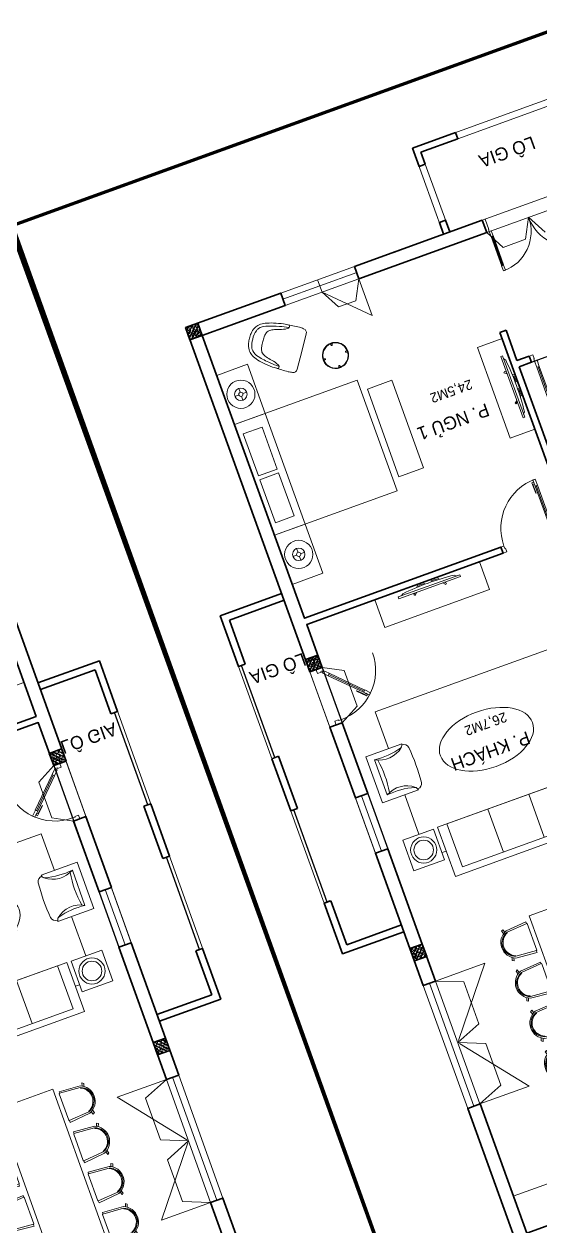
# Model space of a CAD drawing. Header units: metres. Extents: x 568336 to 569219, y 2065964 to 2066430.
# Drawn here: x 568605.21 to 568613.11, y 2066312.22 to 2066330.6 of the extents above; entities that cross this region are included whole.
import ezdxf

# ---------------------------------------------------------------- set-up
doc = ezdxf.new("R2010")
doc.units = ezdxf.units.M
for name, pattern in [('$AUDIT_BAD_LTYPE2', [0]), ('HIDDEN', [0.375, 0.25, -0.125]), ('HIDDEN2', [0.1875, 0.125, -0.0625])]:
    doc.linetypes.add(name, pattern=pattern)
doc.layers.get('0').update_dxf_attribs({"linetype": 'CONTINUOUS'})
doc.layers.get('DEFPOINTS').update_dxf_attribs({"linetype": 'CONTINUOUS'})
for name, color, linetype, lineweight in [('-DIM', 9, 'CONTINUOUS', 13), ('-DOOR', 137, 'CONTINUOUS', 9), ('-FURNITURE', 46, 'CONTINUOUS', 9), ('-HATCH', 8, 'CONTINUOUS', 5), ('-LINE1', 7, 'CONTINUOUS', 18), ('-LINE2', 252, 'CONTINUOUS', 9), ('-STEEL1', 1, 'CONTINUOUS', 35), ('-WALL', 4, 'CONTINUOUS', 35), ('TEXT25', 2, 'CONTINUOUS', 13)]:
    doc.layers.add(name, color=color, linetype=linetype, lineweight=lineweight)
for name, color, linetype in [('-HATCH CONCRETE', 54, 'CONTINUOUS'), ('APOLIC', 7, 'CONTINUOUS'), ('LoLK', 6, 'CONTINUOUS'), ('TIMDUONG', 1, 'CONTINUOUS')]:
    doc.layers.add(name, color=color, linetype=linetype)
doc.styles.add('SVN_AVO_thuong', font='')
doc.styles.add('T1', font='', dxfattribs={"height": 200})
doc.styles.get('SVN_AVO_thuong').set_extended_font_data('SVN-Avo')
doc.styles.get('T1').set_extended_font_data('VNgeometric Light')

# ---------------------------------------------------------------- blocks, each defined once
blk = doc.blocks.new('1800X2000')
at = {"layer": '-FURNITURE'}
blk.add_line((325497.3064970744, 17765.29446492715), (325497.3064973904, 19565.2944651944), dxfattribs=at)
for points in [[(323997.3057774993, 19565.2944651944), (325997.3064971831, 19565.2944651944), (325997.3064971831, 17765.29446484288), (323997.3057774993, 17765.29446484288)], [(325612.9490047574, 19390.79434491032), (325919.0064973457, 19390.79434491032), (325919.0064973457, 18691.29434485664), (325612.9490047574, 18691.29434485664)], [(325612.9490046239, 18629.79434491026), (325919.0064972151, 18629.79434491026), (325919.0064972151, 17946.79434485664), (325612.9490046239, 17946.79434485664)]]:
    blk.add_lwpolyline(points, close=True, dxfattribs=at)
blk = doc.blocks.new('XR.MB.LM123$0$tvi 1')
blk.add_lwpolyline([(28.54445810673496, -2.291926648467779e-10), (28.54445810673496, -999.9999999999964), (-7.275957614183426e-12, -1000), (0, 0)], close=True)
for points in [[(28.54445810680045, -50.31958968611434), (52.37372755713295, -80.86315460130209)], [(-24.09820395050338, -235.5599978379832), (-39.09879504836863, -251.7939635238108)], [(0, -284.7849796677438), (-39.09879504836863, -251.7939635238108)], [(0, -255.9952397129928), (-24.09820395050338, -235.5599978379832)], [(69.66229681991535, -315.0836646851385), (111.1934016081432, -350.2927865858655), (111.193401608034, -649.712917566063), (69.68611289083492, -684.9110379843005)], [(89.09002233762294, -445.7449799550195), (89.09002233762294, -359.9578938602899), (70.91298945683957, -344.6203678706661)], [(89.09002233762294, -445.7449799550195), (73.49991829216015, -445.7449799550232)], [(0, -715.2150203320198), (-39.09879504836863, -748.2060364759491)], [(89.09002233768115, -554.2550200447404), (89.09002233773936, -640.0421061392371), (70.91298945678864, -655.3796321293303)], [(89.09002233768115, -554.2550200447404), (73.49991829216015, -554.2550200447404)], [(-24.09820395050338, -764.4400021620095), (-39.09879504836863, -748.2060364759491)], [(0, -744.004760287), (-24.09820395050338, -764.4400021620095)], [(28.54445810674224, -949.680410313882), (52.37372755713295, -919.1368453984578)]]:
    blk.add_lwpolyline(points)
blk.add_arc((-4025.16618952866, -499.9999999999964), 4099.025185406737, 354.1310878512652, 5.868912148527433)
blk = doc.blocks.new('*U152')
at = {"linetype": '$AUDIT_BAD_LTYPE2'}
for p, q in [((70, 100), (70, 699.9999999999982)), ((90, 699.9999999999982), (90, 100))]:
    blk.add_line(p, q, dxfattribs=at)
for points in [[(50, 699.9999999999982), (90, 699.9999999999982), (90, 799.9999999999982), (50, 799.9999999999982), (50, 699.9999999999982)], [(50, 702.9059272893337), (50, 100)], [(50, 100), (90, 100), (90, 0), (50, 0), (50, 100)]]:
    blk.add_lwpolyline(points)
for points in [[(118.2698876160139, 594.5156181119073), (118.2698876160139, 764.1349438079906), (90, 764.1349438079906), (90, 735.8650561920058), (112.6159100928053, 735.8650561920058), (112.6159100928053, 594.5156181119073)], [(0, 0), (50, 0), (50, -40), (60, -40), (60, -99.99999999999272), (0, -99.99999999999272)], [(899.9999999999982, 1.3252863207713e-28), (849.9999999999982, 1.3252863207713e-28), (849.9999999999982, -40.00000000000001), (839.9999999999982, -40.00000000000001), (839.9999999999982, -99.99999999999272), (899.9999999999982, -99.99999999999272)]]:
    blk.add_lwpolyline(points, close=True)
at = {"linetype": '$AUDIT_BAD_LTYPE2', "ltscale": 0.3}
blk.add_arc((50, 0), 799.9999999999982, 0, 90, dxfattribs=at)
blk = doc.blocks.new('ghe 400')
blk.add_wipeout([(-230.18867924437518, 7.547169807400223), (-200.0000000009204, 309.4339622607183), (-194.44181669050522, 322.2332054417873), (-188.77143577672973, 333.36406349605613), (-230.1886792450075, 347.1698113182533), (-215.09433962401909, 369.81132075100254), (-175.84824801372565, 354.11288410781253), (-147.27426522626547, 387.0010055543705), (-125.46553694424324, 404.94054309733156), (-96.60556802359702, 422.40516945156014), (-61.06395139734923, 436.467637745561), (-31.892588169287592, 442.9389499862957), (1.810754054732115, 445.3084971378314), (25.363171995651783, 443.81574772336876), (48.970076927283344, 439.66838338456614), (69.6070613605525, 433.74376242779385), (91.94279312028607, 424.6786215899938), (114.72942051153655, 412.1693786348003), (126.97826376540934, 403.84447503656156), (140.4397397866892, 393.1503139008121), (154.96338411631473, 379.40719171667274), (166.56400400887833, 366.3365674004458), (175.84824801407558, 354.112884106969), (215.09433962563503, 369.81132075311143), (230.1886792474677, 347.16981131783086), (188.77143577876745, 333.36406349436857), (199.99999996751967, 309.4339623510041), (222.6415094349827, 7.547169807123282), (199.4339622647642, 7.547169809166917), (194.61095721848824, -2.599335857667029e-09), (-194.61095721648053, -4.5497472456190735e-09), (-198.27631863994839, 1.5992463081383903), (-199.4339622650075, 7.5471698091935195)]).dxf.layer = '-LINE2'
at = {"layer": '-FURNITURE', "linetype": 'Continuous'}
for points in [[(-175.8482480105013, 354.1128841089085), (-215.0943396259099, 369.8113207584247), (-230.1886792462319, 347.1698113204911), (-188.7714357730001, 333.3640634976327)], [(175.8482480142266, 354.1128841126338), (215.0943396259099, 369.8113207528368), (230.1886792462319, 347.1698113223538), (188.7714357785881, 333.3640634929761)], [(-199.4339622668922, 7.54716981202364), (-230.1886792425066, 7.547169807367027), (-199.9999999981374, 309.4339622640982)], [(-177.3584905620664, 301.8867924520746), (-169.8113207574934, 301.8867924520746)], [(-177.3584905620664, 301.8867924520746), (-169.8113207574934, 301.8867924520746)], [(177.358490569517, 301.8867924520746), (169.8113207556307, 301.8867924539372)], [(222.6415094323456, 7.547169811092317), (199.9999999962747, 309.4339622640982)], [(199.4339622631669, 7.547169807367027), (222.6415094323456, 7.547169811092317)]]:
    blk.add_lwpolyline(points, dxfattribs=at)
blk.add_lwpolyline([(177.358490569517, 301.8867924520746), (199.5969537682831, 5.373949736356735, -0.4363134021215077), (194.6109572146088, -9.313225746154785e-10), (-194.6109572183341, -2.793967723846436e-09, -0.4363134021215077), (-199.5969537720084, 5.373949742875993), (-177.3584905620664, 301.8867924520746)], format="xyb", dxfattribs=at)
for centre, radius, start, end in [((3.725290298461914e-09, 230.1886792453006), 215.1274386989701, 21.61477901766715, 158.3852210815501), ((-1.862645149230957e-09, 243.5072142081335), 186.7196008241607, 18.21955213301437, 161.7804477656144), ((9.313225746154785e-09, 231.4543435731903), 183.8385555632603, 22.52715178835513, 157.4728481623555)]:
    blk.add_arc(centre, radius, start, end, dxfattribs=at)
blk = doc.blocks.new('ghee')
at = {"layer": '-DIM', "xscale": -0.9999999999999998, "rotation": 179.9999999999999}
blk.add_blockref('ghe 400', (-9.48268585652113, -100.0000000018626), dxfattribs=at)
blk = doc.blocks.new('ban6c 1100x2000')
at = {"layer": '-LINE1', "xscale": 1.104166666672837, "yscale": 1.104166666672837, "zscale": 1.104166666672837, "rotation": 270}
blk.add_blockref('ghee', (-359.8814298537036, -244.637132326694), dxfattribs=at)
at = {"layer": '-FURNITURE'}
blk.add_lwpolyline([(-399.9999999999709, -550.0000000526197), (500.0000000000291, -550), (500, 2050.00000002631), (-400, 2049.99999997369)], close=True, dxfattribs=at)
at = {"layer": '-LINE1', "yscale": 1.104166666672837, "zscale": 1.104166666672837}
for p, xscale, rotation in [((-359.8814298518118, 1717.862867674732), 1.104166666672837, 270), ((459.8814298518118, 1717.862867674732), -1.104166666672837, 90), ((-359.8814298518118, 1063.696201006533), 1.104166666672837, 270), ((459.8814298518118, 1063.696201006533), -1.104166666672837, 90), ((-359.8814298537036, 409.5295343415055), 1.104166666672837, 270), ((459.8814298537036, 409.5295343415055), -1.104166666672837, 90), ((459.8814298537036, -244.637132326694), -1.104166666672837, 90)]:
    blk.add_blockref('ghee', p, dxfattribs=dict(at, xscale=xscale, rotation=rotation))
blk = doc.blocks.new('ghe11asdsdsdsd')
at = {"layer": '-FURNITURE', "ltscale": 5}
for p, q in [((-454.1512245237245, 641.9073886275291), (-454.093361600535, -60.42008052262099)), ((446.9845405295782, 642.5119281820953), (445.2090906954836, -59.49456913078757)), ((339.4434767446655, 74.7769195077999), (-347.9447826922697, 73.86721415390639)), ((445.2090906954836, -59.49456913078757), (-454.093361600535, -60.42008052262099))]:
    blk.add_line(p, q, dxfattribs=at)
for centre, radius, start, end in [((-329.6609394550032, 640.4347183164282), 102.5030657496747, 97.790878171796, 180.4720192216976), ((13.76703277978231, -3057.035900902003), 3815.794779152998, 85.15051378916075, 95.37323135559144), ((322.4963123202615, 643.5363927781655), 102.5030657496747, 359.5521671507362, 82.23330821456577), ((-556.8192392717756, 172.0380743239075), 480.9551723817158, 73.62802494144414, 77.67439557183955), ((-435.3449582978792, 585.5188594441861), 49.99999999999999, 17.29045382422632, 73.62802494144414), ((-752.7215750947944, 311.3200961878028), 469.2846926992153, 329.6029749418909, 39.82713105222346), ((-1717.077797784907, 235.4868877488407), 1378.639231958857, 353.2676599931669, 15.34770349738529), ((744.7327549548354, 311.2790322922665), 469.2468948897888, 140.0381535895592, 210.2652298418676), ((1708.833027020766, 233.2264510887835), 1378.526022415482, 164.5192846221356, 186.6002375866197), ((428.017340289487, 586.1773279104382), 49.99999999999999, 106.2083736517696, 162.5459446768903), ((548.310481298744, 172.35137315467), 480.9551723817158, 102.1620030057203, 106.2083736517696), ((-1.445652381749824, -1576.057105405802), 1730.279692069412, 79.6029490361376, 100.5814174655623)]:
    blk.add_arc(centre, radius, start, end, dxfattribs=at)
blk = doc.blocks.new('GHE600')
at = {"layer": '-FURNITURE'}
for p, q in [((269949.5421851056, 8709.741290517763), (270649.5421851056, 8709.74129051782)), ((269949.5421851289, 8043.074623851076), (270649.5421851289, 8043.074623851135))]:
    blk.add_line(p, q, dxfattribs=at)
for points in [[(270145.5337149384, 9594.84705863762), (270145.5337150262, 10094.84705863762), (270645.5337150262, 10094.84705854984), (270645.5337149384, 9594.847058549843)], [(269849.5421851288, 9526.40795718442), (270649.5421851288, 9526.407957184478), (270649.5421851639, 7226.407957184478), (269849.5421851639, 7226.40795718442)], [(269949.5421851288, 9376.40795718442), (270649.5421851288, 9376.407957184478), (270649.5421851639, 7376.407957184478), (269949.5421851639, 7376.40795718442)], [(270145.5337145109, 7157.96885590817), (270145.5337144231, 6657.96885590817), (270645.5337144231, 6657.968855820392), (270645.5337145109, 7157.968855820392)]]:
    blk.add_lwpolyline(points, close=True, dxfattribs=at)
at = {"layer": '-FURNITURE', "elevation": -1.348764000838661e-08}
for points in [[(271286.9253059005, 9830.321753277356), (270645.53371498, 9832.18215255058)], [(272037.8126997925, 6909.345592938189), (272633.6221192031, 6907.537773812626), (272633.6585346201, 9823.095600669185), (272037.874818299, 9826.334833337169)], [(270262.0588059474, 9594.847058617102), (270262.0583521723, 9526.40795718442)], [(270262.0260181179, 7226.40795718439), (270262.0255643428, 7157.968855887651)], [(270645.5337144685, 6916.624135324557), (271286.6504318018, 6913.272511655086)]]:
    blk.add_lwpolyline(points, dxfattribs=at)
at = {"layer": '-FURNITURE'}
for centre, radius in [((270395.5337149822, 9844.847058593674), 200), ((270395.5337149822, 9844.847058593674), 150), ((270395.5337144671, 6907.968855864223), 200), ((270395.5337144671, 6907.968855864223), 150)]:
    blk.add_circle(centre, radius, dxfattribs=at)
at = {"layer": '-FURNITURE', "extrusion": (0, 0, -1)}
blk.add_ellipse((271661.9002663364, 8365.294462872116), major_axis=(3.669220623812561e-13, 749.5763598198391), ratio=0.5899940615450746, dxfattribs=at)
at = {"layer": '-FURNITURE', "zscale": 0.83397927038413}
for p, xscale, yscale, rotation in [((271659.4476334748, 10145.29901697894, -5.948631914765009e-09), 0.83397927038413, 0.83397927038413, 179.9447021404027), ((271659.4476334748, 6607.516897389956, -5.948631914765009e-09), -0.8339792703841301, 0.8339792703841301, 0.05529785959737722)]:
    blk.add_blockref('ghe11asdsdsdsd', p, dxfattribs=dict(at, xscale=xscale, yscale=yscale, rotation=rotation))
blk = doc.blocks.new('*U18')
at = {"linetype": '$AUDIT_BAD_LTYPE2'}
for p, q in [((70, 100), (69.99999999999999, 599.9999999999982)), ((89.99999999999999, 599.9999999999982), (90, 100))]:
    blk.add_line(p, q, dxfattribs=at)
for points in [[(49.99999999999999, 599.9999999999982), (89.99999999999999, 599.9999999999982), (89.99999999999999, 699.9999999999982), (49.99999999999999, 699.9999999999982), (49.99999999999999, 599.9999999999982)], [(49.99999999999999, 602.9059272893337), (50, 100)], [(50, 100), (90, 100), (90, 0), (50, 0), (50, 100)]]:
    blk.add_lwpolyline(points)
for points in [[(118.2698876160139, 494.5156181119073), (118.2698876160139, 664.1349438079906), (89.99999999999999, 664.1349438079906), (89.99999999999999, 635.8650561920058), (112.6159100928053, 635.8650561920058), (112.6159100928053, 494.5156181119073)], [(0, 0), (50, 0), (50, -40), (60, -40), (60, -100.0001724930698), (0, -100.0001724930698)], [(799.9999999999982, 7.105427357601134e-15), (749.9999999999982, 7.105427357601134e-15), (749.9999999999982, -40), (739.9999999999982, -40), (739.9999999999982, -100.0001724930698), (799.9999999999982, -100.0001724930698)]]:
    blk.add_lwpolyline(points, close=True)
at = {"linetype": '$AUDIT_BAD_LTYPE2', "ltscale": 0.3}
blk.add_arc((50, 0), 699.9999999999982, 0, 90, dxfattribs=at)
blk = doc.blocks.new('*U245')
for points in [[(21.73011238398614, 627.6337999295927), (21.73011238398614, 797.2531256256759), (50.00000000000001, 797.2531256256759), (50.00000000000001, 768.9832380096911), (27.38408990719474, 768.9832380096911), (27.38408990719474, 627.6337999295927)], [(0, 0), (50, 0), (50, -40), (60, -40), (60, -245.9999999543969), (0, -245.9999999543969)], [(1721.999999998998, 0), (1671.999999998998, 0), (1671.999999998998, -40), (1661.999999998998, -40), (1661.999999998998, -245.9999999543969), (1721.999999998998, -245.9999999543969)]]:
    blk.add_lwpolyline(points, close=True)
for points in [[(50.00000000000001, 733.1181818176835), (90.00000000000003, 733.1181818176835), (90.00000000000003, 833.1181818176835), (50.00000000000001, 833.1181818176835), (50.00000000000001, 733.1181818176835)], [(50.00000000000001, 736.0241091070191), (50, 100)], [(1671.999999998998, 688.881818181314), (1631.999999998998, 688.881818181314), (1631.999999998998, 788.881818181314), (1671.999999998998, 788.881818181314), (1671.999999998998, 688.881818181314)], [(1671.999999998998, 691.7877454706495), (1671.999999998998, 100)], [(50, 100), (90, 100), (90, 0), (50, 0), (50, 100)], [(1671.999999998998, 100), (1631.999999998998, 100), (1631.999999998998, 0), (1671.999999998998, 0), (1671.999999998998, 100)]]:
    blk.add_lwpolyline(points)
at = {"ltscale": 0.3}
for points in [[(883.1181818176836, 0, 0.4142135623730951), (50, 833.1181818176835, 0.4142135623730951)], [(883.1181818176838, 0, -0.4142135623730951), (1671.999999998998, 788.8818181813142, -0.4142135623730951)]]:
    blk.add_lwpolyline(points, format="xyb", dxfattribs=at)
at = {"layer": 'APOLIC', "linetype": '$AUDIT_BAD_LTYPE2'}
for p, q in [((70, 100), (70.00000000000003, 733.1181818176835)), ((90.00000000000003, 733.1181818176835), (90, 100)), ((1631.999999998998, 688.881818181314), (1631.999999998998, 100)), ((1651.999999998998, 100), (1651.999999998998, 688.881818181314))]:
    blk.add_line(p, q, dxfattribs=at)
blk = doc.blocks.new('*U210')
at = {"linetype": '$AUDIT_BAD_LTYPE2'}
for p, q in [((134.8528137423857, 56.56854249492379), (559.116882454313, 480.832611206851)), ((573.2590180780439, 466.69047558312), (148.9949493661167, 42.42640687119284))]:
    blk.add_line(p, q, dxfattribs=at)
for points in [[(544.974746830582, 494.9747468305819), (573.2590180780439, 466.69047558312), (643.9696961966987, 537.4011537017748), (615.6854249492368, 565.6854249492367), (544.974746830582, 494.9747468305819)], [(547.0295477225062, 497.0295477225062), (120.7106781186548, 70.71067811865474)], [(120.7106781186548, 70.71067811865474), (148.9949493661167, 42.42640687119284), (78.2842712474619, -28.2842712474619), (50, 0), (120.7106781186548, 70.71067811865474)]]:
    blk.add_lwpolyline(points)
for points in [[(518.6601255723684, 372.1119246041146), (638.5991009923586, 492.0509000241046), (618.6092717556935, 512.0407292607696), (598.6194425190491, 492.0509000241252), (614.6113059083771, 476.0590366347973), (514.6621597250313, 376.1098904514517)], [(0, 0), (50, 0), (50, -40), (60, -40), (60, -99.99999999999272), (0, -99.99999999999272)], [(899.9999999999982, 1.3252863207713e-28), (849.9999999999982, 1.3252863207713e-28), (849.9999999999982, -40.00000000000001), (839.9999999999982, -40.00000000000001), (839.9999999999982, -99.99999999999272), (899.9999999999982, -99.99999999999272)]]:
    blk.add_lwpolyline(points, close=True)
at = {"linetype": '$AUDIT_BAD_LTYPE2', "ltscale": 0.3}
blk.add_arc((50, 0), 799.9999999999982, 0, 90, dxfattribs=at)
blk = doc.blocks.new('12PLMP12')
at = {"color": 0, "linetype": 'ByBlock'}
for p, q in [((-1.25, 0), (-3.75, 0)), ((0, 1.25), (0, 3.75)), ((1.25, 0), (3.75, 0)), ((0, -1.25), (0, -3.75))]:
    blk.add_line(p, q, dxfattribs=at)
for radius in [8.5, 3.75, 1.25]:
    blk.add_circle((0, 0), radius, dxfattribs=at)
blk = doc.blocks.new('A$C7D524948')
at = {"layer": '-FURNITURE'}
for points in [[(-1.862645149230957e-09, 824.9500000011176, 0.02374928999430728), (-77.15000000130385, 820, 0.1110396266945436), (-175.0999999996275, 786.1500000022352, 0.08516816991690027), (-234.9500000011176, 733.25, 0.08855014736123698), (-281.5499999988824, 649.3499999996275, 0.02790636319614463), (-315.9500000011176, 525.5999999996275, 0.02834164487538841), (-340.4000000022352, 372.8000000007451, 0.04711987010175965), (-341.0999999996275, 283.4000000003725, 0.5135274654112972), (-284.5500000007451, 299.9500000011176, 0.05957759956988055), (-242.5500000026077, 413.6500000003725, -0.03446512451505389), (-213.1500000003725, 507.4499999992549, -0.05927668371543007), (-182.7500000009313, 564.2999999988824, -0.1661460996977688), (-133.4500000011176, 600.4000000003725, -0.0525641271264061), (-75.80000000074506, 611.9500000011176, -0.02855401869774651), (-1.862645149230957e-09, 614.6500000003725, -3.543335205159532)], [(-0.5500000007450581, 774.1500000003725, 0.1055837687742558), (-137.8000000007451, 751.3000000007451, 0.08397584501256396), (-176, 728.25, 0.1493020227225411), (-241.2000000011176, 626.1999999992549, 0.02490854660583826), (-289.25, 424.1500000003725, 0.02643887537121914), (-306.5679914960638, 278.4068524483591, -0.8863330528017872)], [(-0.5500000007450581, 774.1500000003725, -0.1055837687742558), (136.6999999992549, 751.3000000007451, -0.08397584501256396), (174.8999999985099, 728.2500000018626, -0.1493020227225411), (240.0999999986961, 626.1999999992549, -0.02490854660583826), (288.1499999975786, 424.1500000003725, -0.02643887537121914), (305.467991495505, 278.4068524483591, 0.8863330528017872)], [(-1.862645149230957e-09, 824.9500000011176, -0.02374928999430728), (77.14999999850988, 820.0000000018626, -0.1110396266945436), (175.0999999986961, 786.1500000003725, -0.08516816991690027), (234.9499999992549, 733.25, -0.08855014736123698), (281.5499999988824, 649.3499999996275, -0.02790636319614463), (315.9500000011176, 525.5999999996275, -0.02834164487538841), (340.3999999985099, 372.8000000007451, -0.04711987010175965), (341.0999999996275, 283.4000000022352, -0.5135274654112972), (284.5500000007451, 299.9499999992549, -0.05957759956988055), (242.5499999988824, 413.6499999985099, 0.03446512451505389), (213.1499999994412, 507.4500000011176, 0.05927668371543007), (182.75, 564.3000000007451, 0.1661460996977688), (133.4499999983236, 600.4000000003725, 0.0525641271264061), (75.79999999888241, 611.9499999992549, 0.02855401869774651), (-1.862645149230957e-09, 614.6500000003725, 3.543335205159532)], [(-342.8562581948936, 328.1164919566363, 0.02267140514630937), (-350.039135296829, 124.5, 0.01212164544072816), (-345.6391352973878, 57.0500000026077, 0.4055082152921144), (-279.3891352973878, 0), (0, 0)], [(342.8562581939623, 328.1164919547737, -0.02267140514630937), (350.0391352958977, 124.5, -0.01212164544072816), (345.6391352955252, 57.05000000074506, -0.4055082152921144), (279.3891352964565, 0), (0, 0)]]:
    blk.add_lwpolyline(points, format="xyb", dxfattribs=at)
blk = doc.blocks.new('tbl1')
at = {"layer": '-FURNITURE'}
for points in [[(-19.7318235830171, 199.0618887953169), (-20.00000000081491, 202.1778609547764), (19.99999999918509, 202.1778609547764), (19.73182358138729, 199.0618887953169), (-8.149072527885437e-10, 200.1778609545727)], [(-202.1778609555913, -20), (-202.1778609555913, 20), (-199.0618887961609, 19.7318235822022), (-200.1778609553294, 9.313225746154785e-10), (-199.0618887961609, -19.73182358033955)], [(202.1778609539615, -20), (199.0618887945311, -19.73182358033955), (200.1778609537287, 9.313225746154785e-10), (200.2090254699579, 19.83055200098897), (202.1778609539615, 20)], [(19.99999999918509, -202.1778609547764), (-20.00000000081491, -202.1778609547764), (-19.7318235830171, -199.061888795346), (-8.149072527885437e-10, -200.1778609546018), (19.73182358138729, -199.061888795346)]]:
    blk.add_hatch(color=256, dxfattribs=at).paths.add_polyline_path(points, flags=0)
at = {"layer": '-FURNITURE', "flags": 128}
for points in [[(-19.7318235830171, 199.061888795346), (-20.00000000081491, 202.1778609547764), (-8.149072527885437e-10, 202.1778609547764), (19.99999999918509, 202.1778609547764), (19.73182358138729, 199.061888795346)], [(-202.1778609555913, 0), (-202.1778609555913, 20), (-199.0618887961609, 19.7318235822022)], [(202.1778609539615, 0), (202.1778609539615, 20), (199.0618887945311, 19.7318235822022)], [(-19.7318235830171, -199.061888795346), (-20.00000000081491, -202.1778609547764), (-8.149072527885437e-10, -202.1778609547764), (19.99999999918509, -202.1778609547764), (19.73182358138729, -199.061888795346)]]:
    blk.add_lwpolyline(points, dxfattribs=at)
for points in [[(14.99999999918509, 193), (-15.00000000081491, 193), (-5.000000000814907, 163), (-8.149072527885437e-10, 163), (4.999999999185093, 163)], [(-193.0000000008149, -15), (-193.0000000008149, 15), (-163.0000000008149, 5), (-163.0000000008149, 0), (-163.0000000008149, -5)], [(192.9999999991851, -15), (192.9999999991851, 15), (162.9999999991851, 5), (162.9999999991851, 0), (162.9999999991851, -5)], [(14.99999999918509, -193), (-15.00000000081491, -193), (-5.000000000814907, -163), (-8.149072527885437e-10, -163), (4.999999999185093, -163)]]:
    blk.add_lwpolyline(points, close=True, dxfattribs=at)
at = {"layer": '-FURNITURE'}
for radius in [200.0000000000002, 193.0000000000002]:
    blk.add_circle((-8.149072527885437e-10, 0), radius, dxfattribs=at)
for radius, start, end in [(199.9999999999999, 90, 270), (199.9999999999998, 270, 90)]:
    blk.add_arc((0, 0), radius, start, end, dxfattribs=at)
blk = doc.blocks.new('18x35')
at = {"layer": '-HATCH'}
h = blk.add_hatch(dxfattribs=at)
h.set_pattern_fill('CHAU-01', color=256, scale=10, angle=-1.272221872585407e-14, pattern_type=2)
h.set_pattern_definition([(49.99999999999999, (0, 0), (71.72601826007535, -6.275213498259527), [7.5, -82.5]), (355, (0, 0), (-13.87513336129999, 75.21921337000119), [6, -66]), (100.4514, (5.977167999997619, -0.5229339999999638), (57.85093817140217, 68.94395420609534), [6.374019000000001, -70.1142112]), (46.18419999999998, (0, 20), (106.7241048625644, -16.55190143290183), [11.25, -123.75]), (96.63559999999998, (8.89367449999554, 18.62066930000003), (93.46627055487036, 97.41178709004416), [9.561028799999994, -105.1713]), (351.1842, (0, 20), (93.46619451336275, 97.41186009253245), [9, -99]), (20.99999999999998, (10, 15), (59.69070521184616, -40.2618890665339), [7.5, -82.5]), (326.0000000000001, (10, 15), (24.33153319215819, 72.5150045046853), [6, -66]), (71.45139999999999, (14.97422329999972, 11.64483940000002), (84.022262858149, 32.25304967099522), [6.374019000000001, -70.1142112]), (37.49999999999998, (0, 0), (1.215985531729074, 33.28938538313115), [0, -65.19999999999999, 0, -67, 0, -66.25]), (7.499999999999987, (0, 0), (26.30695374421487, 39.44117118823602), [0, -38.2, 0, -63.7, 0, -25.25]), (327.5, (-22.30000000000291, 0), (53.3822436172409, -2.255487173437988), [0, -25, 0, -78, 0, -103.5]), (317.5, (-32.30000000000291, 0), (58.31861693423862, 10.01049823323176), [0, -32.5, 0, -51.8, 0, -73.5]), (44.99999999999999, (0, 0), (-30.05203820042826, 30.05203820042828), []), (44.99999999999999, (0, 12.25), (-30.05203820042826, 30.05203820042828), [])])
h.paths.add_polyline_path([(96508.03118051568, 47993.04977023201), (96508.03118051568, 47793.04977023201), (96708.03118051568, 47793.04977023201), (96708.03118051568, 47993.04977023201)])
at = {"layer": '-STEEL1'}
blk.add_lwpolyline([(96508.03118051568, 47793.04977023201), (96708.03118051568, 47793.04977023201), (96708.03118051568, 47993.04977023201), (96508.03118051568, 47993.04977023201)], close=True, dxfattribs=at)
blk = doc.blocks.new('M3-T2.2')
at = {"layer": '-DOOR'}
for p, q in [((568612.2259363516, 2066327.600772646), (568613.5424670279, 2066328.076952212)), ((568612.2939620035, 2066327.412696836), (568613.61049268, 2066327.888876401)), ((568609.1417470821, 2066326.485268421), (568610.2700190254, 2066326.893038723)), ((568609.1754754712, 2066326.391127771), (568610.3039224278, 2066326.79930355)), ((568609.1757599083, 2066326.391230516), (568610.3040318517, 2066326.799000818)), ((568609.2097727344, 2066326.29719261), (568610.3380446776, 2066326.704962912)), ((568609.7739087059, 2066326.501077761), (568609.7059298572, 2066326.689170488)), ((568610.6852947476, 2066317.951484453), (568610.3791326075, 2066318.797804472)), ((568612.0030386589, 2066314.014984562), (568611.3224938746, 2066315.895638408)), ((568612.097311603, 2066314.049082399), (568611.4167668187, 2066315.929736246)), ((568612.1909113453, 2066314.082936745), (568611.5103665611, 2066315.963590591))]:
    blk.add_line(p, q, dxfattribs=at)
blk.add_lwpolyline([(568609.2094962054, 2066326.297068001), (568610.3379431623, 2066326.705243779), (568610.2699175101, 2066326.89331959), (568609.1414705534, 2066326.485143812)], dxfattribs=at)
blk.add_lwpolyline([(568609.5879511522, 2066320.691564112), (568610.5912568417, 2066317.917471626), (568610.7793326537, 2066317.985497279), (568609.7760269642, 2066320.759589764)], close=True, dxfattribs=at)
at = {"layer": '-FURNITURE'}
blk.add_line((568615.0985404884, 2066313.539543835), (568612.7014274655, 2066312.672525498), dxfattribs=at)
for points in [[(568612.1529973656, 2066325.653292938), (568612.654797752, 2066324.265926387), (568613.0309499315, 2066324.401977893), (568612.5291495448, 2066325.789344444)], [(568608.1605941848, 2066325.226949242), (568608.4326967932, 2066324.474645999), (568608.9028863205, 2066324.64471013), (568608.6307837119, 2066325.397013373)], [(568610.9512539821, 2066323.677088981), (568611.327405604, 2066323.813140285), (568610.8430830603, 2066325.152184486), (568610.4669314384, 2066325.016133182)], [(568609.3170302724, 2066322.029660457), (568609.0449276635, 2066322.7819637), (568609.5151171908, 2066322.952027831), (568609.7872197996, 2066322.199724588)], [(568612.3347133101, 2066321.950759314), (568610.7342829498, 2066321.371895299), (568610.5812250308, 2066321.795066431), (568612.181655391, 2066322.373930446)]]:
    blk.add_lwpolyline(points, close=True, dxfattribs=at)
at = {"layer": '-HATCH'}
blk.add_line((568612.9795156935, 2066325.427879197), (568613.7319539571, 2066325.699608184), dxfattribs=at)
at = {"layer": '-HATCH CONCRETE', "color": 251}
for p, q in [((568609.0520273214, 2066319.380883699), (568608.5418341808, 2066320.791454352)), ((568609.8513266592, 2066317.17099866), (568609.3411335184, 2066318.581569313))]:
    blk.add_line(p, q, dxfattribs=at)
at = {"layer": '-LINE1'}
for points in [[(568611.6335130002, 2066327.386478068), (568611.1573334347, 2066328.703008744), (568613.7903947871, 2066329.655367875), (568614.2665743525, 2066328.338837198)], [(568611.8496115989, 2066328.847060621), (568613.2131612278, 2066329.3402466)], [(568611.7275509055, 2066327.420490894), (568611.3534098184, 2066328.454907854)]]:
    blk.add_lwpolyline(points, dxfattribs=at)
blk.add_lwpolyline([(568609.1547744565, 2066321.89046268), (568608.2143954021, 2066321.550334419), (568610.0848812906, 2066316.378170211), (568611.025260345, 2066316.718298472)], close=True, dxfattribs=at)
at = {"layer": '-LINE2', "linetype": 'HIDDEN2', "ltscale": 10}
for p, q in [((568612.9353424384, 2066327.644844508), (568612.8865547013, 2066327.308178047)), ((568612.9351863872, 2066327.644788065), (568613.1880510811, 2066327.417227093)), ((568612.2939517408, 2066327.41272521), (568612.5468179409, 2066327.185162883)), ((568612.8865547013, 2066327.308178047), (568612.5468179409, 2066327.185162883)), ((568610.3379431417, 2066326.705243637), (568610.2891554043, 2066326.368577176)), ((568610.3379431417, 2066326.705243637), (568610.5420200983, 2066326.141016204)), ((568610.5420200983, 2066326.141016204), (568609.7739087059, 2066326.501077761)), ((568609.7739087059, 2066326.501077761), (568610.0267733999, 2066326.27351679)), ((568610.2891554043, 2066326.368577176), (568610.0267733999, 2066326.27351679)), ((568609.7760760767, 2066320.759655298), (568610.1127425376, 2066320.71086756)), ((568610.1127425376, 2066320.71086756), (568610.3097517596, 2066320.166180843)), ((568610.0821907879, 2066319.913316149), (568610.3097517596, 2066320.166180843)), ((568611.5106548232, 2066315.963694854), (568612.2629580668, 2066316.235797463)), ((568612.2629580668, 2066316.235797463), (568611.8508092306, 2066315.02332525)), ((568611.5106548232, 2066315.963694854), (568611.9413591897, 2066315.948919943)), ((568611.9413591897, 2066315.948919943), (568612.1724081078, 2066315.31020277)), ((568611.8508092306, 2066315.02332525), (568612.1724081078, 2066315.31020277)), ((568611.8508092306, 2066315.02332525), (568612.281513597, 2066315.008550339))]:
    blk.add_line(p, q, dxfattribs=at)
at = {"layer": '-WALL'}
for p, q in [((568611.8155987727, 2066328.941098527), (568611.1573334347, 2066328.703008744)), ((568611.8155987727, 2066328.941098527), (568611.8496115989, 2066328.847060621)), ((568611.1573334347, 2066328.703008744), (568611.259371913, 2066328.420895027)), ((568611.8496115989, 2066328.847060621), (568611.2853841663, 2066328.642983665)), ((568611.2853841663, 2066328.642983665), (568611.3534098184, 2066328.454907854)), ((568611.3534098184, 2066328.454907854), (568611.259371913, 2066328.420895027)), ((568610.2699175101, 2066326.89331959), (568612.2259363516, 2066327.600772646)), ((568610.2699175101, 2066326.89331959), (568612.2259363516, 2066327.600772646)), ((568611.662866347, 2066327.599329324), (568611.5688284416, 2066327.565316497)), ((568611.662866347, 2066327.599329324), (568611.7274907165, 2066327.420657303)), ((568612.2259363516, 2066327.600772646), (568612.2939620035, 2066327.412696836)), ((568612.2259363516, 2066327.600772646), (568612.2939620035, 2066327.412696836)), ((568612.2259363516, 2066327.600772646), (568612.2939620035, 2066327.412696836)), ((568612.2939540952, 2066327.412718701), (568610.3379431623, 2066326.705243779)), ((568611.5688284416, 2066327.565316497), (568611.633452811, 2066327.386644477)), ((568610.8793015898, 2066327.113721256), (568610.9733394951, 2066327.147734082)), ((568610.3379431623, 2066326.705243779), (568610.2699175101, 2066326.89331959)), ((568612.4955690153, 2066325.883538708), (568612.5897109665, 2066325.917589167)), ((568612.75754368, 2066325.453569012), (568612.5897109665, 2066325.917589167)), ((568612.6631531803, 2066325.419428654), (568612.4955690153, 2066325.883538708)), ((568612.6631531803, 2066325.419428654), (568612.6631840337, 2066325.419439814)), ((568613.5471599428, 2066322.974797043), (568612.6631840337, 2066325.419439814)), ((568612.75754368, 2066325.453569012), (568612.9456194909, 2066325.521594664)), ((568612.7915565062, 2066325.359531106), (568612.9796323172, 2066325.427556758)), ((568612.9796323172, 2066325.427556758), (568612.9456194909, 2066325.521594664)), ((568612.7915565062, 2066325.359531106), (568613.6415296419, 2066323.008929876)), ((568608.21436247, 2066321.550322508), (568609.1543111005, 2066321.890125829)), ((568608.3552242334, 2066321.484278446), (568609.1917087357, 2066321.786678176)), ((568608.4949682853, 2066320.774509788), (568608.21436247, 2066321.550322508)), ((568608.5984099815, 2066320.811923896), (568608.3552242334, 2066321.484278446)), ((568608.5984099815, 2066320.811923896), (568608.4949682853, 2066320.774509788)), ((568609.108602373, 2066319.401355315), (568609.005160677, 2066319.363941206)), ((568609.2942696988, 2066318.56461901), (568609.005160677, 2066319.363941206)), ((568609.3977113948, 2066318.602033119), (568609.108602373, 2066319.401355315)), ((568609.3977113948, 2066318.602033119), (568609.2942696988, 2066318.56461901)), ((568609.9077496158, 2066317.191410299), (568609.8043063317, 2066317.154000581)), ((568609.8043084074, 2066317.153994842), (568609.898344911, 2066317.188002477)), ((568609.8043084074, 2066317.153994842), (568610.0848800478, 2066316.378169762)), ((568609.9077496158, 2066317.191410299), (568610.1509121918, 2066316.519027214)), ((568610.9878506272, 2066316.821741756), (568610.1509121918, 2066316.519027214)), ((568611.025260345, 2066316.718298472), (568610.0848800478, 2066316.378169762))]:
    blk.add_line(p, q, dxfattribs=at)
for points in [[(568607.6838751103, 2066325.957966872), (568609.1414626448, 2066326.485165677), (568609.2094882975, 2066326.297089865), (568607.9397067112, 2066325.837819105), (568609.5040905586, 2066321.512448267), (568612.5109084953, 2066322.599992434), (568612.5449213213, 2066322.505954529), (568609.5381020708, 2066321.418409886), (568609.7760760767, 2066320.759655298), (568609.5882585305, 2066320.691723058), (568607.6838751103, 2066325.957966872)], [(568614.6926744927, 2066312.75456011), (568612.9055396112, 2066312.108200775), (568612.1912479462, 2066314.083058491), (568612.0033752597, 2066314.015106308), (568612.7856934757, 2066311.852170296), (568614.7606857368, 2066312.566524134), (568614.6926983703, 2066312.754494094)]]:
    blk.add_lwpolyline(points, dxfattribs=at)
for points in [[(568610.2848116572, 2066318.763683213), (568610.4732446595, 2066318.831850159), (568610.0821105033, 2066319.913249179), (568609.893677501, 2066319.845082233)], [(568611.3228304756, 2066315.895760154), (568611.5106548232, 2066315.963694854), (568610.7793510602, 2066317.985503937), (568610.5915267125, 2066317.917569237)]]:
    blk.add_lwpolyline(points, close=True, dxfattribs=at)
blk.add_line((568609.7758633812, 2066320.759554482), (568610.7788815831, 2066317.987231919))
at = {"layer": 'DEFPOINTS', "color": 2}
blk.add_lwpolyline([(568613.6415296419, 2066323.008929876), (568615.8046007382, 2066323.791296951), (568614.9544310867, 2066326.141827103), (568612.7913599904, 2066325.359460027)], close=True, dxfattribs=at)
at = {"layer": 'TIMDUONG', "color": 1, "linetype": 'HIDDEN', "ltscale": 10, "const_width": 0.05}
blk.add_lwpolyline([(568611.5855054806, 2066309.290771069), (568620.0487869132, 2066312.352215164), (568613.4672630294, 2066330.568459322), (568604.9965679679, 2066327.504585826)], close=True, dxfattribs=at)
at = {"layer": '-DIM', "xscale": 0.000999999999999999, "yscale": 0.000999999999999999, "zscale": 0.000999999999999999, "rotation": 199.8845503488698}
blk.add_blockref('1800X2000', (568908.9512568918, 2066452.061653828), dxfattribs=at)
at = {"layer": '-DOOR'}
for name, p, xscale, yscale, zscale, rotation in [('*U245', (568613.61049268, 2066327.888876401), 0.0008130081300813003, 0.0008130081300813003, 0.0008130081300813003, 199.8845503488698), ('*U18', (568612.9796323759, 2066325.427556596), -0.0009999999999999998, 0.001, 0.001, 199.8846886164141), ('*U152', (568613.3572496442, 2066322.906107869), -0.0009999999999999994, 0.001, 0.001, 19.8845503488698), ('*U210', (568609.7760760767, 2066320.759655298), 0.001, 0.001, 0.001, 289.8846886164142)]:
    blk.add_blockref(name, p, dxfattribs=dict(at, xscale=xscale, yscale=yscale, zscale=zscale, rotation=rotation))
at = {"layer": '-FURNITURE'}
for name, p, xscale, yscale, zscale, rotation in [('A$C7D524948', (568609.4624120166, 2066325.592000695), -0.001, 0.001, 0.001, 75.76276886795284), ('12PLMP12', (568608.531073192, 2066324.937673962), -0.0254000000008385, 0.0254000000008385, 0.02540000000083849, 109.8846885891035)]:
    blk.add_blockref(name, p, dxfattribs=dict(at, xscale=xscale, yscale=yscale, zscale=zscale, rotation=rotation))
at = {"layer": '-FURNITURE', "extrusion": (0, 0, -1)}
for name, p, xscale, yscale, zscale, rotation in [('XR.MB.LM123$0$tvi 1', (-568612.5095976668, 2066325.51657962), -0.0009999999999999998, 0.001, 0.001, 340.1190011059942), ('12PLMP12', (-568609.4167407927, 2066322.488999868), -0.02540000000037255, 0.02540000000037255, -0.02540000000037255, 250.1153113835859), ('XR.MB.LM123$0$tvi 1', (-568611.8910123664, 2066322.150598049), 0.0009999999999999998, 0.0009999999999999998, 0.0009999999999999998, 70.11162166117755)]:
    blk.add_blockref(name, p, dxfattribs=dict(at, xscale=xscale, yscale=yscale, zscale=zscale, rotation=rotation))
at = {"layer": '-STEEL1', "xscale": 0.001, "yscale": 0.001, "zscale": 0.001, "rotation": 19.88416558564104}
for p in [(568533.2528249299, 2066248.001878736), (568535.0894132102, 2066242.923975364), (568536.6881418149, 2066238.503719906)]:
    blk.add_blockref('18x35', p, dxfattribs=at)
at = {"layer": '-WALL', "xscale": -0.0009999999999999998, "yscale": 0.001, "zscale": 0.001, "rotation": 199.8846886164141}
blk.add_blockref('tbl1', (568609.9791617026, 2066325.531671776), dxfattribs=at)
at = {"layer": 'TEXT25'}
for s, height, style, p in [('LÔ GIA', 0.2, 'SVN_AVO_thuong', (568612.9920978842, 2066328.889722598)), ('24,5M2', 0.15, 'T1', (568612.0417888666, 2066325.168140873)), ('P. NGỦ 1', 0.2, 'SVN_AVO_thuong', (568612.2870347818, 2066324.80492639)), ('LÔ GIA', 0.2, 'SVN_AVO_thuong', (568609.4818379974, 2066320.987268417)), ('26,7M2', 0.15, 'T1', (568612.5699091417, 2066320.078868346)), ('P. KHÁCH ', 0.2, 'SVN_AVO_thuong', (568612.9124945941, 2066319.789423506))]:
    blk.add_text(s, height=height, rotation=199.8846885952219, dxfattribs=dict(at, style=style)).set_placement(p)
at = {"layer": '-FURNITURE', "xscale": -0.0009999999999999998, "yscale": 0.001, "zscale": 0.001, "rotation": 199.8846886164141}
blk.add_blockref('ban6c 1100x2000', (568613.5083156589, 2066316.579390491), dxfattribs=at)
at = {"layer": '-LINE2', "linetype": 'HIDDEN2', "ltscale": 10}
for p, q in [((568612.9432400429, 2066314.355049342), (568611.8508092306, 2066315.02332525)), ((568612.5125356764, 2066314.369824253), (568612.281513597, 2066315.008550339)), ((568612.1909367992, 2066314.082946734), (568612.5125356764, 2066314.369824253)), ((568612.1909367992, 2066314.082946734), (568612.9432400429, 2066314.355049342))]:
    blk.add_line(p, q, dxfattribs=at)
at = {"layer": '-DOOR', "xscale": 0.001, "yscale": 0.001, "zscale": 0.001, "rotation": 109.8846886264657}
blk.add_blockref('GHE600', (568712.5567899651, 2066067.04216104), dxfattribs=at)

msp = doc.modelspace()

# ---------------------------------------------------------------- block references
at = {"layer": 'LoLK'}
msp.add_blockref('M3-T2.2', (0, 0), dxfattribs=at)

# ---------------------------------------------------------------- next in the draw order: block references
at = {"layer": 'LoLK', "xscale": -1, "rotation": 39.64835575732963}
msp.add_blockref('M3-T2.2', (2324886.638395709, 838119.0665053248), dxfattribs=at)

doc.saveas('drawing.dxf')
